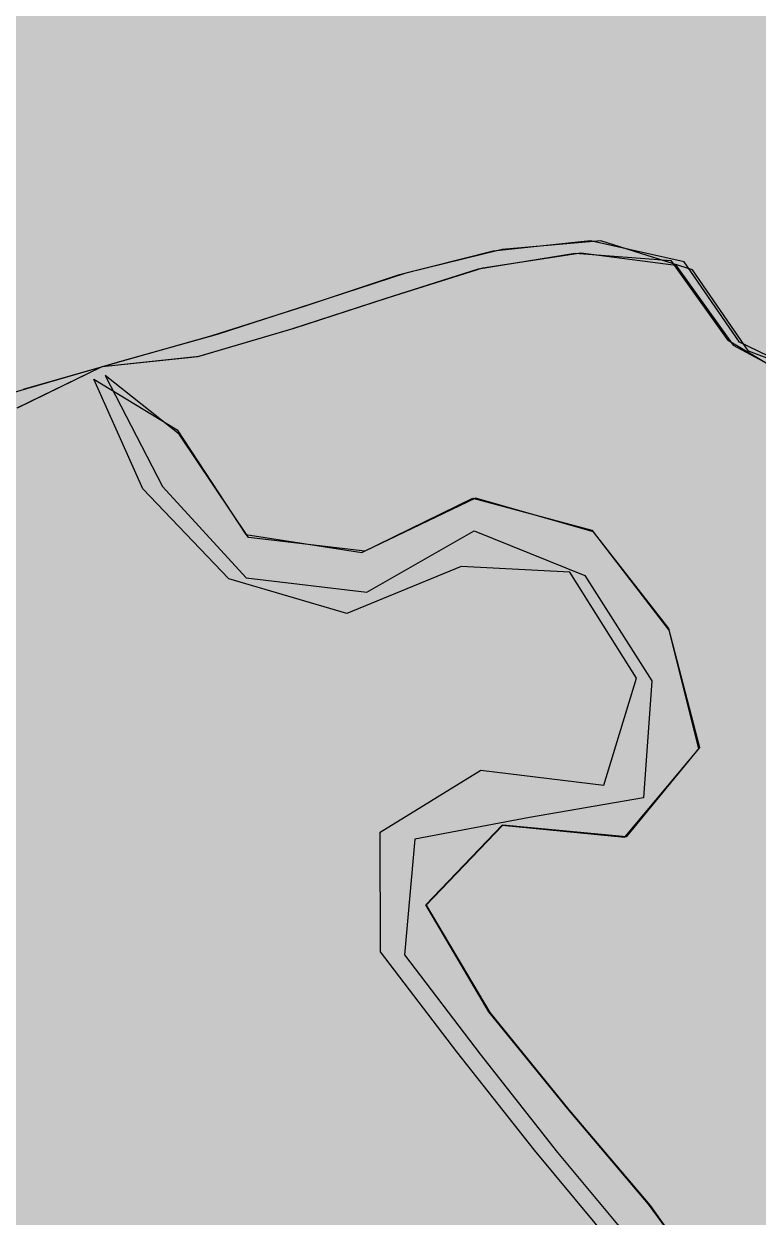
# Model space of a CAD drawing. Extents: x 0 to 1501, y 0 to 1722.
# Drawn here: x 114.21 to 120.04, y 1703.06 to 1712.53 of the extents above; entities that cross this region are included whole.
import ezdxf

# ---------------------------------------------------------------- set-up
doc = ezdxf.new("R2010")
doc.units = 0

msp = doc.modelspace()

# ---------------------------------------------------------------- hatches: boundary and pattern name
for color, points in [(7, [(0, 1722), (1280, 1722), (1280, 1002), (0, 1002)]), (7, [(0, 1722), (1280, 1722), (1280, 1656), (0, 1656)]), (49, [(114.834, 1709.8115), (115.6026, 1709.8936), (116.3575, 1710.1156), (117.1057, 1710.359), (117.8558, 1710.595), (118.6328, 1710.7148), (119.3871, 1710.6156), (119.8425, 1709.9801), (120.528, 1709.6108), (121.3094, 1709.5679), (121.9337, 1709.9724), (121.5872, 1710.6165), (120.9595, 1711.0886), (121.5026, 1711.4013), (122.2701, 1711.5746), (121.6764, 1711.5338), (120.9032, 1711.3913), (120.6833, 1710.9103), (121.3284, 1710.4602), (121.4366, 1709.8197), (120.6828, 1709.6625), (119.9626, 1709.9337), (119.5177, 1710.5777), (118.7904, 1710.8081), (118.0078, 1710.7403), (117.2439, 1710.553), (116.4964, 1710.3081), (115.7475, 1710.0668), (114.9903, 1709.853), (114.2344, 1709.6349), (113.4796, 1709.4125), (112.7253, 1709.1886), (111.9681, 1708.9747), (111.1929, 1708.8543), (110.4224, 1708.9629), (110.3336, 1709.7213), (109.7921, 1710.1703), (109.007, 1710.2069), (108.2281, 1710.1086), (107.5457, 1709.7336), (107.2556, 1709.0347), (107.8119, 1708.5112), (107.2199, 1708.0383), (106.486, 1707.7552), (105.7325, 1707.5293), (104.9663, 1707.3506), (104.2754, 1707.2198), (105.0325, 1707.2088), (105.7961, 1707.3984), (106.5492, 1707.6259), (107.2828, 1707.9094), (107.963, 1708.3012), (107.9955, 1708.9055), (107.5918, 1709.4873), (108.1839, 1709.9859), (108.9559, 1710.1128), (109.7411, 1710.0802), (109.933, 1709.4356), (110.3478, 1708.8335), (111.1192, 1708.7116), (111.8989, 1708.8057), (112.6553, 1709.0219), (113.4072, 1709.2539), (114.1598, 1709.4835), (114.834, 1709.8115)]), (49, [(114.834, 1709.8115), (115.5934, 1709.891), (116.3395, 1710.1106), (117.0794, 1710.3504), (117.8201, 1710.5867), (118.5872, 1710.7111), (119.3473, 1710.6529), (119.7964, 1710.0237), (120.4578, 1709.63), (121.228, 1709.5591), (121.8979, 1709.8898), (121.6633, 1710.5547), (121.0358, 1711.0134), (121.3865, 1711.3774), (122.1464, 1711.5436), (121.8047, 1711.5717), (121.0445, 1711.4111), (120.4341, 1711.0376), (120.2074, 1710.3573), (120.822, 1709.8843), (120.5761, 1709.6735), (119.8925, 1710.0052), (119.4535, 1710.6424), (118.7084, 1710.81), (117.9361, 1710.728), (117.1824, 1710.5365), (116.4443, 1710.2917), (115.7033, 1710.0555), (114.9547, 1709.8444), (114.2073, 1709.6292), (113.4612, 1709.4094), (112.7155, 1709.1881), (111.9671, 1708.9767), (111.201, 1708.8559), (110.4365, 1708.9536), (110.3304, 1709.6937), (109.8269, 1710.1661), (109.0512, 1710.2097), (108.2795, 1710.1245), (107.5908, 1709.7792), (107.2493, 1709.11), (107.3579, 1708.3474), (107.0342, 1707.9604), (106.3027, 1707.6969), (105.5545, 1707.4846), (104.7947, 1707.3191), (104.4267, 1707.1634), (105.1811, 1707.2444), (105.9344, 1707.4382), (106.6763, 1707.6713), (107.3964, 1707.9643), (108.0511, 1708.3792), (107.9112, 1708.9806), (107.6445, 1709.5731), (108.2675, 1710.0201), (109.0365, 1710.1166), (109.8113, 1710.0664), (109.9303, 1709.3711), (110.3966, 1708.8133), (111.1629, 1708.7124), (111.9325, 1708.8139), (112.6796, 1709.0302), (113.4227, 1709.2599), (114.1667, 1709.4868), (114.834, 1709.8115)]), (8, [(124.2185, 1673.1045), (124.0808, 1672.3512), (123.4338, 1671.619), (122.5191, 1671.2473), (121.8638, 1670.5185), (122.7324, 1670.9165), (122.1918, 1670.2293), (121.4001, 1669.6255), (121.6552, 1669.8872), (122.3957, 1670.5534), (121.7975, 1670.2781), (121.7831, 1670.7595), (122.5246, 1671.424), (123.435, 1671.799), (123.9138, 1672.5785), (124.4325, 1673.4291), (125.0173, 1674.2359), (125.6763, 1674.9825), (126.2982, 1675.7607), (126.7564, 1676.6295), (125.9422, 1676.0846), (125.0735, 1675.6008), (124.2013, 1675.7564), (124.2201, 1676.7377), (124.6985, 1677.6003), (125.5353, 1678.1185), (126.5196, 1678.2658), (127.3502, 1678.7877), (127.8664, 1679.6308), (128.1323, 1680.5902), (128.2375, 1681.579), (128.1261, 1682.562), (127.3702, 1683.1348), (126.9205, 1684.0177), (126.7063, 1684.9896), (126.6631, 1685.9841), (126.8887, 1686.9444), (127.6767, 1687.5029), (128.6686, 1687.552), (129.1558, 1688.3566), (129.1778, 1689.3474), (128.7622, 1690.2134), (127.8557, 1690.0761), (127.382, 1689.2008), (126.5169, 1688.7952), (125.6602, 1689.2124), (125.2303, 1690.1111), (124.8394, 1691.0278), (124.5014, 1691.9651), (124.3038, 1692.8998), (124.2054, 1693.8908), (123.9687, 1694.8584), (123.5748, 1695.772), (123.0996, 1696.6479), (122.2944, 1696.9483), (121.8647, 1696.0591), (121.0143, 1695.5624), (120.0433, 1695.5983), (119.3268, 1696.2742), (118.8998, 1697.1719), (118.7554, 1698.1523), (119.1121, 1699.0522), (120.061, 1699.2951), (120.9113, 1699.5592), (120.6703, 1700.5209), (120.1936, 1701.3935), (119.6501, 1702.1934), (118.902, 1702.8263), (118.265, 1703.5927), (117.647, 1704.3746), (117.0438, 1705.1672), (117.0408, 1706.1176), (117.8379, 1706.6073), (118.8155, 1706.4899), (119.075, 1707.3385), (118.5446, 1708.1801), (117.6821, 1708.2259), (116.7746, 1707.8517), (115.8397, 1708.1261), (115.1572, 1708.8408), (114.7665, 1709.7114), (115.4302, 1709.3091), (115.9732, 1708.4791), (116.894, 1708.3361), (117.7757, 1708.7668), (118.7198, 1708.5131), (119.3285, 1707.7322), (119.5732, 1706.788), (118.9911, 1706.0799), (118.0132, 1706.1729), (117.4049, 1705.5367), (117.9098, 1704.6866), (118.5383, 1703.9132), (119.1835, 1703.1536), (119.7287, 1702.3824), (120.3548, 1701.8567), (120.9432, 1701.0532), (121.2795, 1700.1197), (121.2928, 1699.1415), (120.4088, 1698.7861), (119.4424, 1698.6359), (119.2827, 1697.6806), (119.6178, 1696.7478), (120.2842, 1696.0358), (121.233, 1696.2581), (121.7919, 1697.0385), (122.5416, 1697.5516), (123.3612, 1697.0495), (123.858, 1696.1866), (124.2547, 1695.2727), (124.5641, 1694.326), (124.7055, 1693.3415), (124.5786, 1692.4748), (125.0513, 1691.6845), (125.4341, 1690.7644), (125.8379, 1689.8533), (126.5947, 1689.347), (127.3168, 1689.903), (127.8856, 1690.7032), (128.8377, 1690.7305), (129.404, 1689.9517), (129.5322, 1688.9668), (129.4008, 1687.9823), (128.876, 1687.1531), (127.9189, 1687.0105), (127.0783, 1686.6141), (126.9627, 1685.634), (127.1349, 1684.6544), (127.5124, 1683.7349), (128.2056, 1683.0333), (128.556, 1682.1122), (128.5255, 1681.1188), (128.3083, 1680.1472), (127.9339, 1679.225), (127.3517, 1678.4211), (126.5385, 1677.869), (125.5516, 1677.7366), (124.7324, 1677.2386), (124.5193, 1676.2794), (125.292, 1675.9987), (126.1399, 1676.5173), (126.9997, 1677.0003), (126.7698, 1676.1175), (126.1932, 1675.3049), (125.5506, 1674.5436), (124.9287, 1673.7651), (124.2187, 1673.1045)]), (7, [(124.4815, 1692.515), (124.6947, 1693.4389), (124.5374, 1694.4161), (124.2194, 1695.3553), (123.817, 1696.2617), (123.3114, 1697.1139), (122.4629, 1697.5524), (121.7759, 1696.9668), (121.1712, 1696.2256), (120.2223, 1696.0548), (119.5872, 1696.7982), (119.2729, 1697.7332), (119.4742, 1698.6699), (120.4508, 1698.788), (121.3078, 1699.1768), (121.2704, 1700.1537), (120.9252, 1701.079), (120.3366, 1701.8767), (119.7307, 1702.4022), (119.17, 1703.1651), (118.5281, 1703.9215), (117.9029, 1704.6917), (117.4027, 1705.5388), (118.009, 1706.1727), (118.9824, 1706.0777), (119.5687, 1706.7772), (119.3322, 1707.7185), (118.7322, 1708.501), (117.7966, 1708.767), (116.9173, 1708.3459), (115.9948, 1708.4559), (115.4453, 1709.2747), (114.8573, 1709.7391), (115.3133, 1708.8594), (115.9774, 1708.1354), (116.9333, 1708.0209), (117.7862, 1708.5066), (118.6647, 1708.1541), (119.1964, 1707.3186), (119.1308, 1706.3877), (118.2244, 1706.2331), (117.3158, 1706.0606), (117.2323, 1705.1434), (117.8341, 1704.3547), (118.447, 1703.5746), (119.0829, 1702.8132), (119.7656, 1702.0938), (120.4053, 1701.3375), (120.8612, 1700.4593), (121.0713, 1699.4962), (120.3457, 1699.0243), (119.3695, 1698.8762), (118.9459, 1698.0363), (119.1165, 1697.0655), (119.5999, 1696.2048), (120.4444, 1695.7489), (121.3811, 1696.0374), (121.9367, 1696.8336), (122.6943, 1697.2387), (123.3418, 1696.5109), (123.8025, 1695.6332), (124.1456, 1694.703), (124.3551, 1693.7344), (124.4354, 1692.7461), (124.697, 1691.7905), (125.0485, 1690.8629), (125.4588, 1689.9598), (126.0022, 1689.1608), (126.9634, 1689.2151), (127.489, 1690.047), (128.2497, 1690.5769), (129.0469, 1690.0949), (129.2702, 1689.1308), (129.1665, 1688.1508), (128.6447, 1687.3372), (127.6586, 1687.289), (126.877, 1686.7438), (126.7329, 1685.7711), (126.8223, 1684.7837), (127.1409, 1683.8472), (127.7513, 1683.0823), (128.2477, 1682.2415), (128.2651, 1681.2535), (128.0912, 1680.2776), (127.7525, 1679.3473), (127.132, 1678.5829), (126.2963, 1678.1163), (125.318, 1677.9588), (124.5302, 1677.3935), (124.245, 1676.4595), (124.7307, 1675.8001), (125.0696, 1675.9306), (124.5104, 1676.5073), (124.8556, 1677.421), (125.7608, 1677.7706), (126.7343, 1677.9394), (127.488, 1678.5762), (128.0183, 1679.4105), (128.3582, 1680.3412), (128.5442, 1681.3146), (128.5214, 1682.3023), (128.0869, 1683.1816), (127.4202, 1683.8954), (127.0851, 1684.8272), (126.952, 1685.8081), (127.164, 1686.7567), (128.0761, 1687.0124), (128.9887, 1687.2611), (129.4355, 1688.1334), (129.525, 1689.1185), (129.3566, 1690.0924), (128.7031, 1690.7842), (127.7748, 1690.6218), (127.2543, 1689.7872), (126.466, 1689.3562), (125.7843, 1689.9637), (125.3848, 1690.8718), (125.0119, 1691.7908), (124.4815, 1692.515)])]:
    msp.add_hatch(color=color).paths.add_polyline_path(points, flags=0)

# ---------------------------------------------------------------- linework, layer by layer
at = {"color": 0, "true_color": 0x232323}
for points in [[(120.6828, 1709.6625), (119.9626, 1709.9337), (119.5177, 1710.5777), (118.7904, 1710.8081), (118.0078, 1710.7403), (117.2439, 1710.553), (116.4964, 1710.3081), (115.7475, 1710.0668), (114.9903, 1709.853), (114.2344, 1709.6349), (113.4796, 1709.4125)], [(120.5761, 1709.6735), (119.8925, 1710.0052), (119.4535, 1710.6424), (118.7084, 1710.81), (117.9361, 1710.728), (117.1824, 1710.5365), (116.4443, 1710.2917), (115.7033, 1710.0555), (114.9547, 1709.8444), (114.2073, 1709.6292)], [(114.1598, 1709.4835), (114.834, 1709.8115), (114.834, 1709.8115), (115.6026, 1709.8936), (116.3575, 1710.1156), (117.1057, 1710.359), (117.8558, 1710.595), (118.6328, 1710.7148), (119.3871, 1710.6156), (119.8425, 1709.9801), (120.528, 1709.6108)], [(114.1667, 1709.4868), (114.834, 1709.8115), (114.834, 1709.8115), (115.5934, 1709.891), (116.3395, 1710.1106), (117.0794, 1710.3504), (117.8201, 1710.5867), (118.5872, 1710.7111), (119.3473, 1710.6529), (119.7964, 1710.0237), (120.4578, 1709.63)]]:
    msp.add_lwpolyline(points, dxfattribs=at)
at = {"color": 0, "true_color": 0x8a8a8a}
msp.add_lwpolyline([(118.902, 1702.8263), (118.265, 1703.5927), (117.647, 1704.3746), (117.0438, 1705.1672), (117.0408, 1706.1176), (117.8379, 1706.6073), (118.8155, 1706.4899), (119.075, 1707.3385), (118.5446, 1708.1801), (117.6821, 1708.2259), (116.7746, 1707.8517), (115.8397, 1708.1261), (115.1572, 1708.8408), (114.7665, 1709.7114), (115.4302, 1709.3091), (115.9732, 1708.4791), (116.894, 1708.3361), (117.7757, 1708.7668), (118.7198, 1708.5131), (119.3285, 1707.7322), (119.5732, 1706.788), (118.9911, 1706.0799), (118.0132, 1706.1729), (117.4049, 1705.5367), (117.9098, 1704.6866), (118.5383, 1703.9132), (119.1835, 1703.1536), (119.7287, 1702.3824)], dxfattribs=at)
at = {"color": 0, "true_color": 0xf0f0ef}
msp.add_lwpolyline([(119.7307, 1702.4022), (119.17, 1703.1651), (118.5281, 1703.9215), (117.9029, 1704.6917), (117.4027, 1705.5388), (118.009, 1706.1727), (118.9824, 1706.0777), (119.5687, 1706.7772), (119.3322, 1707.7185), (118.7322, 1708.501), (117.7966, 1708.767), (116.9173, 1708.3459), (115.9948, 1708.4559), (115.4453, 1709.2747), (114.8573, 1709.7391), (115.3133, 1708.8594), (115.9774, 1708.1354), (116.9333, 1708.0209), (117.7862, 1708.5066), (118.6647, 1708.1541), (119.1964, 1707.3186), (119.1308, 1706.3877), (118.2244, 1706.2331), (117.3158, 1706.0606), (117.2323, 1705.1434), (117.8341, 1704.3547), (118.447, 1703.5746), (119.0829, 1702.8132)], dxfattribs=at)

doc.saveas('drawing.dxf')
